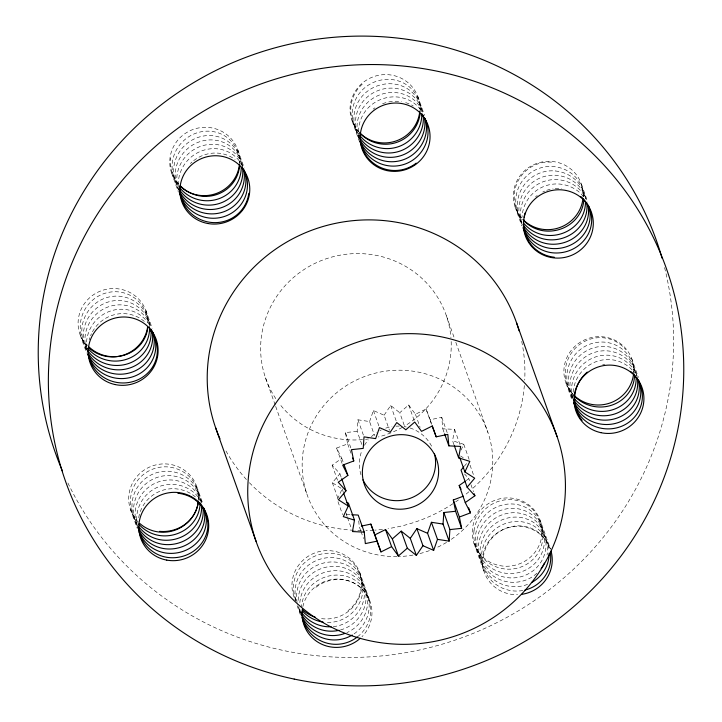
<?xml version="1.0" encoding="UTF-8"?>
<svg xmlns="http://www.w3.org/2000/svg" width="722" height="722" viewBox="0 0 722 722"><rect width="100%" height="100%" fill="white"/><g stroke="black" fill="none" stroke-linecap="round" stroke-linejoin="round"><path stroke-width="0.54" stroke-dasharray="3.61 2.71" d="M361.794 444.4L357.146 431.341L357.941 419.798L369.574 421.567L374.574 435.619M347.101 516.501L346.389 514.497L346.759 512.421M454.003 444.788L452.568 440.772L454.589 429.364L442.794 428.796L441.738 417.325L430.132 419.762L426.07 409.004L415.448 414.284L408.661 404.97L399.753 412.731L404.753 426.783M369.574 421.567L373.4 410.556L384.104 415.213L389.465 430.276M357.146 431.341L345.396 432.586L347.67 443.895L336.596 448.064L341.804 458.353L332.156 465.158L339.927 473.731L332.364 482.72L342.183 488.993L337.219 499.552L342.589 514.606M461.051 450.068L463.759 444.31L452.568 440.772M384.104 415.213L390.692 405.493L399.753 412.731M464.49 466.042L466.556 463.587M466.195 480.554L468.831 478.695L464.589 474.02M346.389 514.497L350.684 514.705M460.582 456.006L463.262 457.712M581.381 184.092L587.753 201.998M631.633 358.428L638.383 377.389M515.075 206.889L521.826 225.851M566.048 383.238L572.05 400.096M417.758 96.36L424.518 115.33M540.318 520.688A35.062 34.06 -19.6 0 1 500.156 565.687A35.062 34.06 -19.6 0 1 481.014 509.885A35.062 34.06 -19.6 0 1 540.318 520.688L550.444 549.135A35.062 34.06 -19.6 0 0 509.759 527.295A35.062 34.06 -19.6 0 0 482.567 564.983A35.062 34.06 -19.6 0 0 517.557 594.693M446.386 315.776L454.309 338.04M455.817 342.282L487.91 432.397M352.183 121.17L359.312 141.187M463.759 444.31L469.119 459.373M470.049 465.148L473.623 475.193M454.589 429.364L460.311 445.429M468.831 478.695L469.544 480.708M470.979 484.724L473.479 491.745M441.738 417.325L447.459 433.39M442.794 428.796L444.22 432.812M430.132 419.762L431.918 424.78M474.011 543.486L484.137 571.932M426.07 409.004L431.792 425.059M415.448 414.284L420.096 427.334M408.661 404.97L414.383 421.034M390.692 405.493L396.414 421.558M373.4 410.556L379.113 426.621M357.941 419.798L363.662 435.853M345.396 432.586L351.109 448.651M347.67 443.895L351.244 453.93M237.863 150.068L244.244 167.982M341.804 458.353L343.591 463.371M336.596 448.064L342.318 464.12M360.675 530.553L359.249 526.537L358.672 520.282M361.036 531.554L363.536 538.585M339.927 473.731L341.714 478.749M342.183 488.993L343.257 492.007M332.156 465.158L337.517 480.22M347.462 517.503L351.397 528.549M332.364 482.72L337.725 497.783M359.691 572.384L369.817 600.83M265.488 377.777L275.308 405.349M275.678 406.405L307.012 494.399M171.556 172.865L178.307 191.826M297.112 605.623L300.487 615.099M145.826 310.316L152.198 328.221M196.799 486.664L202.801 503.523M80.241 335.125L86.622 353.04M130.492 509.461L137.243 528.423M302.861 606.642A35.062 34.06 -19.6 0 1 353.627 582.871A35.062 34.06 -19.6 0 1 361.93 636.759M521.708 341.38A159.354 154.824 -19.6 0 1 524.723 380.142M524.343 385.557A159.354 154.824 -19.6 0 1 472.233 488.857M468.894 491.772A159.354 154.824 -19.6 0 1 464.607 495.283M458.398 499.958A159.354 154.824 -19.6 0 1 455.672 501.871M452.902 503.721A159.354 154.824 -19.6 0 1 388.003 528.657M382.498 529.407A159.354 154.824 -19.6 0 1 374.763 530.147M373.653 530.219A159.354 154.824 -19.6 0 1 365.901 530.535M361.46 530.553A159.354 154.824 -19.6 0 1 354.818 530.345M353.708 530.282A159.354 154.824 -19.6 0 1 249.397 482.711M246.428 479.534A159.354 154.824 -19.6 0 1 224.704 448.588M360.946 474.76A38.248 37.156 -19.6 0 1 362.038 450.248M364.475 445.293A38.248 37.156 -19.6 0 1 368.13 440.113M371.415 436.648A38.248 37.156 -19.6 0 1 376.424 432.686M379.862 430.646A38.248 37.156 -19.6 0 1 381.288 429.933M385.747 428.137A38.248 37.156 -19.6 0 1 391.956 426.612M395.936 426.179A38.248 37.156 -19.6 0 1 399.122 426.124M404.672 426.666A38.248 37.156 -19.6 0 1 406.233 426.964M410.06 427.993A38.248 37.156 -19.6 0 1 432.631 448.389M664.574 267.582A318.709 309.648 -19.6 0 1 460.013 638.401A318.709 309.648 -19.6 0 1 66.893 480.861M358.933 132.027A35.062 34.06 -19.6 0 1 372.886 76.929A35.062 34.06 -19.6 0 1 419.906 108.959M521.474 217.945A35.062 34.06 -19.6 0 1 537.177 163.271A35.062 34.06 -19.6 0 1 583.123 196.754M572.799 394.095A35.062 34.06 -19.6 0 1 587.789 338.618A35.062 34.06 -19.6 0 1 633.654 373.166M294.107 597.193A35.062 34.06 -19.6 0 1 321.164 551.184A35.062 34.06 -19.6 0 1 361.839 584.973A35.062 34.06 -19.6 0 1 319.539 618.321M295.885 601.083A35.062 34.06 -19.6 0 1 294.937 599.17M138.353 522.096A35.062 34.06 -19.6 0 1 151.557 466.222A35.062 34.06 -19.6 0 1 198.541 499.326M86.992 345.973A35.062 34.06 -19.6 0 1 100.945 290.876A35.062 34.06 -19.6 0 1 147.974 322.905M177.955 183.929A35.062 34.06 -19.6 0 1 193.658 129.256A35.062 34.06 -19.6 0 1 239.605 162.73M275.804 398.661A95.611 92.894 -19.6 0 1 325.405 259.045A95.611 92.894 -19.6 0 1 450.943 337.634M451.178 341.533A95.611 92.894 -19.6 0 1 404.139 426.305M402.407 427.307A95.611 92.894 -19.6 0 1 378.319 436.963M368.518 438.931A95.611 92.894 -19.6 0 1 365.54 439.319M362.552 439.626A95.611 92.894 -19.6 0 1 279.206 403.427M397.1 556.59A95.611 92.894 -19.6 0 1 307.247 434.951A95.611 92.894 -19.6 0 1 455.374 388.355A95.611 92.894 -19.6 0 1 450.736 539.722M446.53 542.412A95.611 92.894 -19.6 0 1 435.898 547.989M429.409 550.624A95.611 92.894 -19.6 0 1 419.843 553.575M413.002 555.065A95.611 92.894 -19.6 0 1 398.102 556.572M527.529 584.387A34.656 33.844 16.5 0 1 480.211 548.413A34.656 32.824 -42.9 0 1 517.873 517.16A34.656 32.824 -42.9 0 1 547.357 552.953A34.656 33.844 16.5 0 1 547.023 555.047M522.845 590.506A34.656 33.844 16.5 0 1 481.773 552.79A34.656 32.824 -42.9 0 1 516.266 521.464A34.656 32.824 -42.9 0 1 549.072 551.012M473.984 530.914A34.656 33.844 16.5 0 0 504.245 568.9A34.656 33.844 16.5 0 0 542.682 539.821A34.656 32.824 -42.9 0 0 513.198 504.028A34.656 32.824 -42.9 0 0 475.536 535.291A34.656 33.844 16.5 0 0 505.797 573.277A34.656 33.844 16.5 0 0 544.235 544.198A34.656 32.824 -42.9 0 0 514.759 508.405A34.656 32.824 -42.9 0 0 477.098 539.659A34.656 33.844 16.5 0 0 507.358 577.645A34.656 33.844 16.5 0 0 545.796 548.576A34.656 32.824 -42.9 0 0 516.32 512.782A34.656 32.824 -42.9 0 0 478.659 544.036M473.984 530.914A34.656 32.824 -42.9 0 1 511.645 499.651A34.656 32.824 -42.9 0 1 541.121 535.453M483.334 557.167A34.656 32.824 -42.9 0 1 514.651 526.076A34.656 32.824 -42.9 0 1 549.604 549.216M536.852 573.286A34.656 33.844 16.5 0 1 497.557 578.548A34.656 33.844 16.5 0 1 478.659 544.045M573.015 396.865A34.656 33.717 -54.8 0 1 580.326 349.52A34.656 33.717 -54.8 0 1 627.283 354.06A34.656 32.95 5.9 0 1 634.575 373.229M574.125 395.773A34.656 32.95 5.9 0 1 572.736 394.176A34.656 33.717 -54.8 0 1 577.925 345.829A34.656 33.717 -54.8 0 1 625.721 349.683M572.14 398.138A34.656 33.717 -54.8 0 1 586.995 355.802A34.656 33.717 -54.8 0 1 630.396 362.814A34.656 32.95 5.9 0 1 636.849 375.837M572.438 398.445A34.656 33.717 -54.8 0 1 590.434 359.114A34.656 33.717 -54.8 0 1 631.958 367.191A34.656 32.95 5.9 0 1 637.183 376.234M573.142 392.163A34.656 33.717 -54.8 0 1 595.921 361.731A34.656 33.717 -54.8 0 1 632.12 369.971M573.087 396.468A34.656 33.717 -54.8 0 1 573.042 394.311M572.338 397.632A34.656 33.717 -54.8 0 1 583.62 352.607A34.656 33.717 -54.8 0 1 628.844 358.437A34.656 32.95 5.9 0 1 635.983 375.539M633.51 371.559A34.656 32.95 5.9 0 1 634.791 373.238M602.68 364.601A34.656 33.717 -54.8 0 1 604.792 364.231M555.399 170.97A34.656 32.291 -9.8 0 1 585.199 198.424M583.836 196.068A34.656 32.291 -9.8 0 0 553.846 166.592A34.656 34.376 -48.7 0 0 521.483 220.255M521.546 223.306A34.656 34.376 -48.7 0 1 556.96 175.347A34.656 32.291 -9.8 0 1 586.426 200.797M583.602 196.718A34.656 32.291 -9.8 0 0 560.073 184.092A34.656 34.376 -48.7 0 0 522.024 217.241M521.176 217.638A34.656 34.376 -48.7 0 1 552.285 162.215M521.69 223.594A34.656 34.376 -48.7 0 1 558.521 179.724A34.656 32.291 -9.8 0 1 586.183 199.362M535.553 196.853A34.656 34.376 -48.7 0 1 537.231 195.481M542.745 192.025A34.656 34.376 -48.7 0 1 544.713 191.104M546.725 190.319A34.656 34.376 -48.7 0 1 553.016 188.722M555.164 188.46A34.656 34.376 -48.7 0 1 561.635 188.469M521.907 222.791A34.656 34.376 -48.7 0 1 555.408 170.97M421.684 111.739A34.656 32.237 -26.8 0 0 401.468 85.819A34.656 32.237 -26.8 0 0 366.947 91.613A34.656 34.43 4.2 0 0 360.088 138.191M420.222 111.459A34.656 32.237 -26.8 0 0 401.847 82.227A34.656 32.237 -26.8 0 0 365.386 87.236A34.656 34.43 4.2 0 0 358.536 133.814M359.394 138.859A34.656 34.43 4.2 0 1 368.509 95.99A34.656 32.237 -26.8 0 1 422.596 112.091M420.709 109.843A34.656 32.237 -26.8 0 0 371.622 104.735A34.656 34.43 4.2 0 0 358.572 130.944M359.682 132.83A34.656 34.43 4.2 0 1 363.834 82.859M359.177 139.283A34.656 34.43 4.2 0 1 370.061 100.367A34.656 32.237 -26.8 0 1 422.993 112.587M373.175 109.112A34.656 32.237 -26.8 0 1 374.926 107.831M382.57 103.76A34.656 32.237 -26.8 0 1 386.685 102.425M388.797 101.937A34.656 32.237 -26.8 0 1 401.567 101.703M405.674 102.65A34.656 32.237 -26.8 0 1 409.6 104.085M411.468 104.979A34.656 32.237 -26.8 0 1 413.273 105.999M359.051 137.406A34.656 34.43 4.2 0 1 358.599 133.11M241.166 165.076A34.656 32.824 -42.9 0 0 208.36 135.537A34.656 32.824 -42.9 0 0 173.867 166.854A34.656 33.844 16.5 0 0 178.036 187.404M242.628 166.222A34.656 32.824 -42.9 0 0 206.7 149.418A34.656 32.824 -42.9 0 0 178.542 179.986A34.656 33.844 16.5 0 0 178.614 188.46M190.418 163.524A34.656 32.824 -42.9 0 1 192.007 162.044M193.676 160.654A34.656 32.824 -42.9 0 1 235.11 159.553M239.632 164.914A34.656 32.824 -42.9 0 0 208.911 131.169A34.656 32.824 -42.9 0 0 172.305 162.477A34.656 33.844 16.5 0 0 178.83 186.628M178.533 190.301A34.656 33.844 16.5 0 1 176.98 175.608A34.656 32.824 -42.9 0 1 207.241 144.662A34.656 32.824 -42.9 0 1 242.655 165.672M242.511 167.369A34.656 32.824 -42.9 0 0 208.857 139.951A34.656 32.824 -42.9 0 0 175.419 171.231A34.656 33.844 16.5 0 0 178.596 189.877M178.614 183.939A34.656 33.844 16.5 0 1 170.753 158.109M86.811 349.177A34.656 33.717 -54.8 0 1 96.152 302.933A34.656 33.717 -54.8 0 1 142.252 308.141A34.656 32.95 5.9 0 1 149.544 327.301M86.667 348.302A34.656 33.717 -54.8 0 1 107.343 312.247A34.656 33.717 -54.8 0 1 146.927 321.263A34.656 32.95 5.9 0 1 150.42 326.506M92.434 331.804A34.656 33.717 -54.8 0 1 145.6 322.553M89.194 339.845A34.656 33.717 -54.8 0 1 89.817 337.77M90.566 335.73A34.656 33.717 -54.8 0 1 91.441 333.745M86.423 346.56A34.656 33.717 -54.8 0 1 93.743 299.215A34.656 33.717 -54.8 0 1 140.7 303.763A34.656 32.95 5.9 0 1 147.983 322.924M86.369 349.809A34.656 33.717 -54.8 0 1 99.492 306.074A34.656 33.717 -54.8 0 1 143.813 312.509A34.656 32.95 5.9 0 1 150.266 325.532M86.423 350.197A34.656 33.717 -54.8 0 1 102.894 309.332A34.656 33.717 -54.8 0 1 145.375 316.886A34.656 32.95 5.9 0 1 151.277 327.905M87.543 345.468A34.656 32.95 5.9 0 1 86.153 343.871M137.379 526.248A34.656 34.376 -48.7 0 1 174.715 484.48A34.656 32.291 -9.8 0 1 201.528 502.277M200.039 500.833A34.656 32.291 -9.8 0 0 170.04 471.349A34.656 34.376 -48.7 0 0 136.548 523.179M198.469 500.517A34.656 32.291 -9.8 0 0 168.488 466.981A34.656 34.376 -48.7 0 0 137.379 522.403M201.555 501.646A34.656 32.291 -9.8 0 0 173.154 480.103A34.656 34.376 -48.7 0 0 137.749 528.062M201.402 503.189A34.656 32.291 -9.8 0 0 171.601 475.726A34.656 34.376 -48.7 0 0 137.09 525.652M138.687 517.683A34.656 34.376 -48.7 0 1 176.276 488.857A34.656 32.291 -9.8 0 1 197.043 498.415M354.087 633.853A34.656 34.43 4.2 0 0 355.829 632.571A34.656 32.237 -26.8 0 0 362.164 586.454A34.656 32.237 -26.8 0 0 314.323 582.943A34.656 34.43 4.2 0 0 301.39 606.994M300.632 613.357A34.656 34.43 4.2 0 1 299.747 606.94M299.829 602.617A34.656 34.43 4.2 0 1 312.77 578.575A34.656 32.237 -26.8 0 1 360.612 582.076A34.656 32.237 -26.8 0 1 354.276 628.203A34.656 34.43 4.2 0 1 346.858 632.634M327.4 622.436A34.656 34.43 4.2 0 0 349.601 615.072A34.656 32.237 -26.8 0 0 355.937 568.945A34.656 32.237 -26.8 0 0 308.095 565.443A34.656 34.43 4.2 0 0 296.516 602.319M295.659 599.991A34.656 34.43 4.2 0 1 306.534 561.066A34.656 32.237 -26.8 0 1 354.376 564.568A34.656 32.237 -26.8 0 1 348.04 610.695M333.293 626.642A34.656 34.43 4.2 0 0 351.154 619.449A34.656 32.237 -26.8 0 0 357.489 573.322A34.656 32.237 -26.8 0 0 309.648 569.82A34.656 34.43 4.2 0 0 297.085 602.482M300.054 610.207A34.656 34.43 4.2 0 1 297.211 604.368M315.884 587.32A34.656 32.237 -26.8 0 1 363.726 590.822A34.656 32.237 -26.8 0 1 357.39 636.948M300.325 613.113A34.656 34.43 4.2 0 1 298.637 606.859M298.159 600.406A34.656 34.43 4.2 0 1 311.209 574.198A34.656 32.237 -26.8 0 1 359.051 577.699A34.656 32.237 -26.8 0 1 352.715 623.826A34.656 34.43 4.2 0 1 339.132 630.306M300.542 612.698A34.656 34.43 4.2 0 1 298.078 606.688"/><path stroke-width="1.08" d="M443.037 524.064L431.413 522.295L437.487 539.361L449.111 541.13L443.037 524.064L443.84 512.512L455.591 511.275L461.665 528.342L449.914 529.578L443.84 512.512M449.111 541.13L449.914 529.578M346.38 502.449L348.41 503.09L354.493 520.156L352.471 531.563L364.267 532.132L365.323 543.603L376.929 541.166L380.99 551.924L391.604 546.644L398.409 555.967L407.307 548.197L401.233 531.13L392.335 538.901L398.409 555.967M461.665 528.342L459.382 517.033L470.464 512.864L465.257 502.575L474.905 495.761L467.125 487.197L474.697 478.199L464.878 471.935L469.832 461.376L458.641 457.838L460.672 446.431L448.867 445.862L444.581 433.814M422.957 545.715L416.368 555.426L410.286 538.359L416.883 528.648L422.957 545.715L433.66 550.372L427.586 533.305L431.413 522.295M433.66 550.372L437.487 539.361M343.618 493.009L348.266 506.059L343.302 516.618L354.493 520.156M341.714 478.749L346.009 490.798L338.447 499.786L348.266 506.059M463.804 466.854L461.051 470.13L467.125 487.197M343.943 464.372L347.878 475.419L338.23 482.224L346.009 490.798M465.257 502.575L459.183 485.509L465.32 481.177M380.99 551.924L374.917 534.858L385.53 529.578L392.335 538.901M448.867 445.862L447.811 434.391L436.205 436.828L432.144 426.07L421.531 431.35L414.735 422.036L405.827 429.798L396.775 422.56L390.178 432.279L379.474 427.623L375.648 438.633L364.023 436.864L363.22 448.407L351.47 449.653L353.753 460.961L342.67 465.13L347.878 475.419M455.591 511.275L453.308 499.967L463.38 496.176M361.352 526.094L370.855 524.1L374.917 534.858M351.758 514.75L358.193 515.066L364.267 532.132M416.883 528.648L427.586 533.305M401.233 531.13L410.286 538.359M407.307 548.197L416.368 555.426M459.183 485.509L461.069 489.254M516.492 322.644L557.014 436.422A159.354 154.824 -19.6 0 1 375.557 641.876A159.354 154.824 -19.6 0 1 287.166 388.698A159.354 154.824 -19.6 0 1 557.014 436.422M474.192 493.758L474.905 495.761M459.869 457.874L464.878 471.935M454.355 445.79L458.641 457.838M468.677 507.846L470.464 512.864M432.279 425.781L436.205 436.828M453.308 499.967L459.382 517.033M385.53 529.578L391.604 546.644M352.679 457.947L353.753 460.961M370.855 524.1L376.929 541.166M215.634 427.803L256.148 541.572M551.076 551.175A35.062 34.06 -19.6 0 1 521.934 594.314M360.341 638.275A35.062 34.06 -19.6 0 1 320.424 643.591A35.062 34.06 -19.6 0 1 302.473 608.763M219.993 438.859A159.354 154.824 -19.6 0 1 313.456 229.614A159.354 154.824 -19.6 0 1 519.109 330.884M62.462 471.006A318.709 309.648 -19.6 0 1 252.375 54.962A318.709 309.648 -19.6 0 1 662.047 258.178M419.789 111.107A35.062 34.06 -19.6 0 1 397.064 140.609A35.062 34.06 -19.6 0 1 360.449 133.552M582.934 198.893A35.062 34.06 -19.6 0 1 559.279 227.71A35.062 34.06 -19.6 0 1 522.936 219.524M633.402 375.305A35.062 34.06 -19.6 0 1 609.891 403.057A35.062 34.06 -19.6 0 1 574.315 395.62M315.315 617.229A35.062 34.06 -19.6 0 1 302.374 609.567M198.351 501.465A35.062 34.06 -19.6 0 1 175.735 529.912A35.062 34.06 -19.6 0 1 139.915 523.576M147.595 327.192A35.062 34.06 -19.6 0 1 124.085 354.935A35.062 34.06 -19.6 0 1 88.508 347.508M239.415 164.869A35.062 34.06 -19.6 0 1 216.799 193.315A35.062 34.06 -19.6 0 1 180.978 186.98M434.409 453.533A38.248 37.156 -19.6 0 1 410.313 498.261A38.248 37.156 -19.6 0 1 362.94 479.823M531.446 582.6A34.656 33.844 16.5 0 0 548.91 557.33A34.656 32.824 -42.9 0 0 549.153 553.115M524.966 590.054A34.656 33.844 16.5 0 0 550.471 561.707A34.656 32.824 -42.9 0 0 550.417 553.305M544.397 563.088A34.656 33.844 16.5 0 1 541.121 568.539M636.127 377.606A34.656 32.95 5.9 0 1 613.429 409.509A34.656 32.95 5.9 0 1 574.297 398.553M638.744 380.611A34.656 32.95 5.9 0 1 623.032 420.529A34.656 32.95 5.9 0 1 578.972 411.675A34.656 33.717 -54.8 0 1 573.701 402.515M634.584 375.296A34.656 32.95 5.9 0 1 611.868 405.132A34.656 32.95 5.9 0 1 574.125 395.773M637.264 377.868A34.656 32.95 5.9 0 1 616.994 413.128A34.656 32.95 5.9 0 1 575.849 402.93A34.656 33.717 -54.8 0 1 573.394 399.474M638.41 380.205A34.656 32.95 5.9 0 1 619.539 417.081A34.656 32.95 5.9 0 1 577.41 407.307A34.656 33.717 -54.8 0 1 573.9 402.01M630.604 371.451A34.656 33.717 -54.8 0 1 635.071 375.936A34.656 32.95 5.9 0 1 629.106 422.099A34.656 32.95 5.9 0 1 580.524 416.053A34.656 33.717 -54.8 0 1 573.999 402.822M582.085 420.43A34.656 33.717 -54.8 0 1 587.275 372.083M588.475 205.635A34.656 32.291 -9.8 0 1 551.175 248.458A34.656 34.376 -48.7 0 1 523.107 227.674M587.464 204.479A34.656 32.291 -9.8 0 1 585.668 238.251A34.656 32.291 -9.8 0 1 552.736 252.835A34.656 34.376 -48.7 0 1 523.251 227.971M580.876 196.619A34.656 32.291 -9.8 0 1 586.372 202.756M524.091 223.685A34.656 34.376 -48.7 0 0 546.5 235.327A34.656 32.291 -9.8 0 0 585.461 202.476M523.468 227.168A34.656 34.376 -48.7 0 0 549.622 244.081A34.656 32.291 -9.8 0 0 587.979 205.174M583.827 200.129A34.656 32.291 -9.8 0 1 544.948 230.959A34.656 34.376 -48.7 0 1 523.991 220.896M523.044 224.632A34.656 34.376 -48.7 0 0 548.061 239.704A34.656 32.291 -9.8 0 0 586.76 202.801M554.297 257.212A34.656 34.376 -48.7 0 1 523.748 219.452M524.046 217.295A34.656 34.376 -48.7 0 1 525.047 213.071M425.195 118.877A34.656 32.237 -26.8 0 1 413.128 154.373A34.656 34.43 4.2 0 1 360.007 141.286M359.836 135.546A34.656 34.43 4.2 0 0 408.453 141.241A34.656 32.237 -26.8 0 0 421.801 113.778M360.468 140.745A34.656 34.43 4.2 0 0 411.567 149.986A34.656 32.237 -26.8 0 0 424.545 118.462M360.043 141.611A34.656 34.43 4.2 0 0 414.681 158.741A34.656 32.237 -26.8 0 0 424.428 117.65M359.682 132.83A34.656 34.43 4.2 0 0 406.892 136.864A34.656 32.237 -26.8 0 0 420.078 113.507M360.088 138.191A34.656 34.43 4.2 0 0 410.015 145.618A34.656 32.237 -26.8 0 0 423.236 116.116M422.271 114.22A34.656 32.237 -26.8 0 1 423.408 115.899M416.242 163.118A34.656 34.43 4.2 0 1 360.242 133.164M180.175 188.316A34.656 33.844 16.5 0 0 216.51 199.48A34.656 33.844 16.5 0 0 241.004 171.394A34.656 32.824 -42.9 0 0 241.247 167.179M179.597 191.781A34.656 33.844 16.5 0 0 216.465 208.956A34.656 33.844 16.5 0 0 244.126 180.148A34.656 32.824 -42.9 0 0 243.729 169.688M180.058 185.545A34.656 33.844 16.5 0 0 215.986 194.805A34.656 33.844 16.5 0 0 239.451 167.017A34.656 32.824 -42.9 0 0 239.632 164.914M179.282 192.305A34.656 33.844 16.5 0 0 215.887 213.649A34.656 33.844 16.5 0 0 245.679 184.525A34.656 32.824 -42.9 0 0 244.812 172.035M248.801 193.27A34.656 33.844 16.5 0 1 211.438 222.466A34.656 33.844 16.5 0 1 179.913 186.475M179.462 192.63A34.656 33.844 16.5 0 0 215.291 218.215A34.656 33.844 16.5 0 0 247.24 188.902A34.656 32.824 -42.9 0 0 243.215 168.777M180.383 191.005A34.656 33.844 16.5 0 0 217.024 204.136A34.656 33.844 16.5 0 0 242.565 175.771A34.656 32.824 -42.9 0 0 242.511 167.369M152.234 331.94A34.656 32.95 5.9 0 1 131.973 367.2A34.656 32.95 5.9 0 1 90.828 357.002A34.656 33.717 -54.8 0 1 88.373 353.545M147.866 327.057A34.656 32.95 5.9 0 1 125.285 354.827A34.656 32.95 5.9 0 1 89.041 346.984M152.838 332.282A34.656 32.95 5.9 0 1 135.483 370.711A34.656 32.95 5.9 0 1 92.38 361.379A34.656 33.717 -54.8 0 1 87.931 354.177M88.021 348.392A34.656 33.717 -54.8 0 0 95.494 370.124A34.656 32.95 5.9 0 0 144.075 376.171A34.656 32.95 5.9 0 0 150.041 330.008M87.976 354.574A34.656 33.717 -54.8 0 0 93.941 365.747A34.656 32.95 5.9 0 0 140.763 373.003A34.656 32.95 5.9 0 0 150.934 329.07M150.961 329.611A34.656 32.95 5.9 0 1 129.409 363.22A34.656 32.95 5.9 0 1 89.266 352.625A34.656 33.717 -54.8 0 1 87.985 350.937M149.544 327.301A34.656 32.95 5.9 0 1 126.837 359.204A34.656 32.95 5.9 0 1 87.705 348.248M138.931 526.771A34.656 34.376 -48.7 0 0 162.703 540.092A34.656 32.291 -9.8 0 0 201.591 505.21M138.732 524.073A34.656 34.376 -48.7 0 0 161.141 535.715A34.656 32.291 -9.8 0 0 200.102 502.864M202.954 507.566A34.656 32.291 -9.8 0 1 164.264 544.469A34.656 34.376 -48.7 0 1 138.101 527.556M139.301 532.439A34.656 34.376 -48.7 0 0 167.378 553.223A34.656 32.291 -9.8 0 0 203.947 508.505M198.252 502.548A34.656 32.291 -9.8 0 1 159.589 531.347M203.712 507.963A34.656 32.291 -9.8 0 1 165.816 548.846A34.656 34.376 -48.7 0 1 139.662 531.933M138.308 526.338A34.656 34.376 -48.7 0 0 168.93 557.592A34.656 32.291 -9.8 0 0 207.602 528.802A34.656 32.291 -9.8 0 0 177.829 493.234M331.127 626.795A34.656 34.43 4.2 0 1 301.236 612.021M357.39 636.948A34.656 34.43 4.2 0 1 302.184 617.734M301.76 615.613A34.656 34.43 4.2 0 1 301.462 613.465M352.264 635.026A34.656 34.43 4.2 0 1 302.708 619.494M323.068 622.075A34.656 34.43 4.2 0 1 302.383 611.038M339.132 630.306A34.656 34.43 4.2 0 1 301.615 614.575M344.845 633.447A34.656 34.43 4.2 0 1 302.103 617.066M387.028 170.6A35.062 34.06 -19.6 0 0 428.588 126.828A35.062 34.06 -19.6 0 0 369.691 114.202A35.062 34.06 -19.6 0 0 387.028 170.6M294.188 679.077A318.709 309.648 -19.6 0 0 670.007 279.378A318.709 309.648 -19.6 0 0 133.994 167.215A318.709 309.648 -19.6 0 0 294.188 679.077M551.346 257.537A35.062 34.06 -19.6 0 0 591.508 212.539A35.062 34.06 -19.6 0 0 532.204 201.736A35.062 34.06 -19.6 0 0 551.346 257.537M600.894 432.668A35.062 34.06 -19.6 0 0 642.454 388.896A35.062 34.06 -19.6 0 0 583.557 376.27A35.062 34.06 -19.6 0 0 600.894 432.668M166.773 560.11A35.062 34.06 -19.6 0 0 206.925 515.111A35.062 34.06 -19.6 0 0 147.622 504.308A35.062 34.06 -19.6 0 0 166.773 560.11M115.087 384.555A35.062 34.06 -19.6 0 0 156.647 340.784A35.062 34.06 -19.6 0 0 97.75 328.158A35.062 34.06 -19.6 0 0 115.087 384.555M207.837 223.513A35.062 34.06 -19.6 0 0 247.989 178.514A35.062 34.06 -19.6 0 0 188.686 167.712A35.062 34.06 -19.6 0 0 207.837 223.513M392.506 508.523A38.248 37.156 -19.6 0 0 436.783 459.824A38.248 37.156 -19.6 0 0 372.218 447.441A38.248 37.156 -19.6 0 0 392.506 508.523"/></g></svg>
